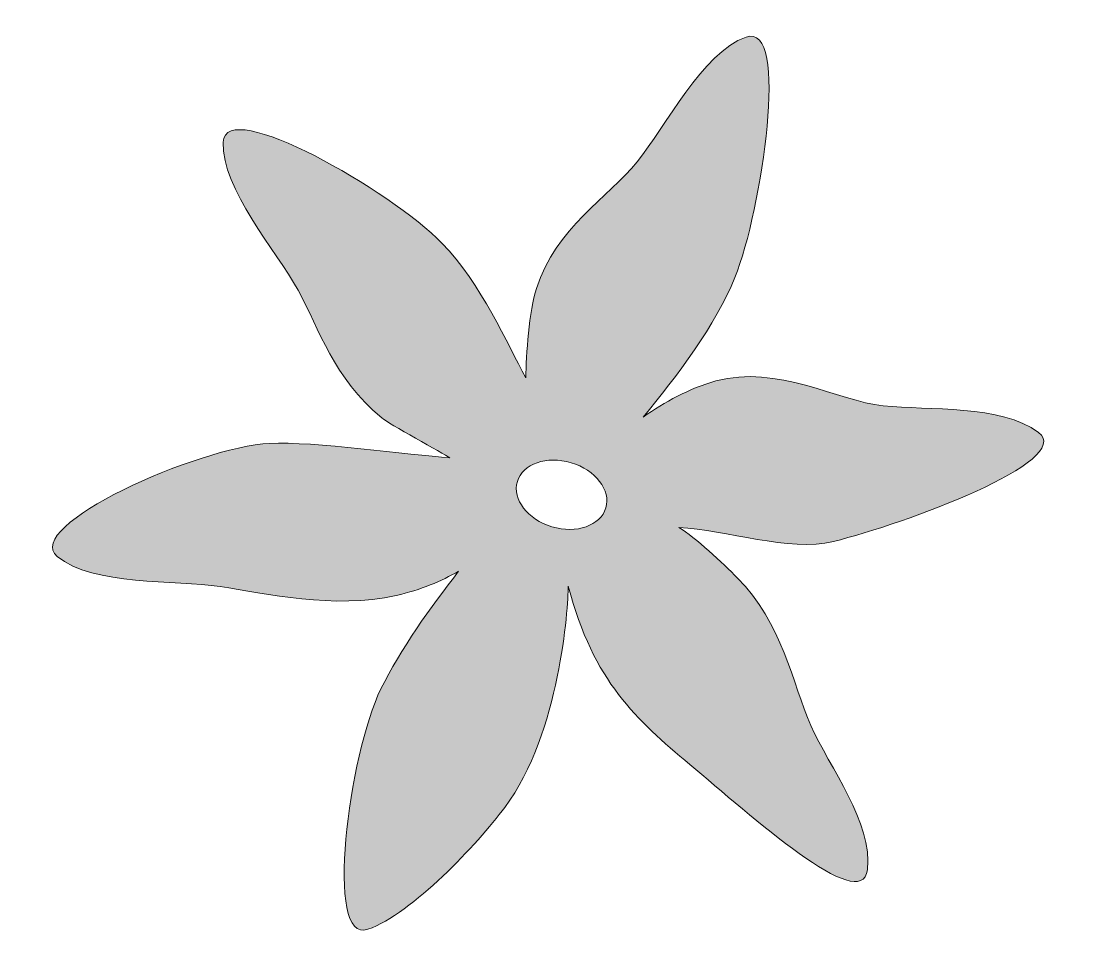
# Model space of a CAD drawing. Header units: inches. Extents: x -3 to 105, y -2 to 93.
import ezdxf

# ---------------------------------------------------------------- set-up
doc = ezdxf.new("R2010")
doc.units = ezdxf.units.IN
doc.header["$MEASUREMENT"] = 0
doc.layers.add('Layer 1', color=7, linetype='Continuous')

msp = doc.modelspace()

# ---------------------------------------------------------------- hatches: boundary and pattern name
at = {"layer": 'Layer 1', "true_color": 0xfcb950}
h = msp.add_hatch(color=31, dxfattribs=at)
h.dxf.hatch_style = 2
edge = h.paths.add_edge_path()
edge.add_spline(control_points=[(80.06, 39.84), (87.27, 41.61), (104.9, 48.11), (101.06, 51), (97.22, 53.9), (89.81, 53.25), (85.15, 53.73), (80.49, 54.23), (74.3, 58), (68.01, 56.28), (65.24, 55.52), (62.73, 54.12), (60.56, 52.58), (63.94, 56.7), (68.02, 62.05), (69.95, 66.88), (72.7, 73.77), (75.62, 93.16), (71.09, 91.53), (66.57, 89.89), (62.89, 82.37), (59.93, 78.74), (56.97, 75.11), (51.6, 71.97), (49.61, 65.77), (48.87, 63.49), (48.54, 58.89), (48.53, 56.62), (46.6, 60.04), (43.97, 66.24), (39.92, 70.41), (34.75, 75.73), (17.7, 85.55), (17.51, 80.75), (17.33, 75.93), (22.91, 69.7), (25.17, 65.59), (27.41, 61.48), (28.75, 56.68), (33.75, 52.49), (34.34, 51.99), (40.09, 48.82), (40.73, 48.4), (36.59, 48.71), (26.69, 50.1), (22.29, 49.89), (14.87, 49.51), (-3.21, 41.36), (0.5, 38.3), (4.21, 35.24), (12.56, 35.91), (17.19, 35.22), (21.82, 34.53), (28.87, 32.85), (35.23, 34.3), (37.78, 34.88), (39.86, 35.77), (41.63, 36.79), (38.76, 33.1), (35.66, 28.77), (33.67, 24.73), (30.4, 18.07), (27.8, -1.51), (32.33, 0.09), (36.87, 1.69), (43.57, 8.83), (46.37, 12.59), (52.08, 20.26), (52.83, 33.03), (52.87, 35.25), (55.47, 25.44), (59.85, 21.57), (65.33, 16.98), (71.54, 11.78), (82.94, 1.44), (83.53, 6.2), (84.11, 10.99), (79.64, 16.7), (77.73, 20.98), (75.83, 25.26), (74.83, 31.53), (70.19, 36.11), (68.73, 37.56), (65.92, 40.29), (64.19, 41.25), (69.03, 41.05), (75.49, 38.73), (80.06, 39.84)], knot_values=[0, 0, 0, 0, 1, 1, 1, 2, 2, 2, 3, 3, 3, 4, 4, 4, 5, 5, 5, 6, 6, 6, 7, 7, 7, 8, 8, 8, 9, 9, 9, 10, 10, 10, 11, 11, 11, 12, 12, 12, 13, 13, 13, 14, 14, 14, 15, 15, 15, 16, 16, 16, 17, 17, 17, 18, 18, 18, 19, 19, 19, 20, 20, 20, 21, 21, 21, 22, 22, 22, 23, 23, 23, 24, 24, 24, 25, 25, 25, 26, 26, 26, 27, 27, 27, 28, 28, 28, 29, 29, 29, 29], degree=3, periodic=1)
edge = h.paths.add_edge_path()
edge.add_spline(control_points=[(56.72, 43.27), (56.18, 41.46), (53.7, 40.59), (51.2, 41.34), (48.7, 42.09), (47.11, 44.16), (47.65, 45.97), (48.2, 47.8), (50.65, 48.65), (53.16, 47.91), (55.66, 47.16), (57.26, 45.1), (56.72, 43.27)], knot_values=[0, 0, 0, 0, 1, 1, 1, 2, 2, 2, 3, 3, 3, 4, 4, 4, 4], degree=3, periodic=1)

# ---------------------------------------------------------------- linework, layer by layer
at = {"layer": 'Layer 1', "lineweight": 0}
for points, knots in [([(80.06, 39.84), (87.27, 41.61), (104.9, 48.11), (101.06, 51), (97.22, 53.9), (89.81, 53.25), (85.15, 53.73), (80.49, 54.23), (74.3, 58), (68.01, 56.28), (65.24, 55.52), (62.73, 54.12), (60.56, 52.58), (63.94, 56.7), (68.02, 62.05), (69.95, 66.88), (72.7, 73.77), (75.62, 93.16), (71.09, 91.53), (66.57, 89.89), (62.89, 82.37), (59.93, 78.74), (56.97, 75.11), (51.6, 71.97), (49.61, 65.77), (48.87, 63.49), (48.54, 58.89), (48.53, 56.62), (46.6, 60.04), (43.97, 66.24), (39.92, 70.41), (34.75, 75.73), (17.7, 85.55), (17.51, 80.75), (17.33, 75.93), (22.91, 69.7), (25.17, 65.59), (27.41, 61.48), (28.75, 56.68), (33.75, 52.49), (34.34, 51.99), (40.09, 48.82), (40.73, 48.4), (36.59, 48.71), (26.69, 50.1), (22.29, 49.89), (14.87, 49.51), (-3.21, 41.36), (0.5, 38.3), (4.21, 35.24), (12.56, 35.91), (17.19, 35.22), (21.82, 34.53), (28.87, 32.85), (35.23, 34.3), (37.78, 34.88), (39.86, 35.77), (41.63, 36.79), (38.76, 33.1), (35.66, 28.77), (33.67, 24.73), (30.4, 18.07), (27.8, -1.51), (32.33, 0.09), (36.87, 1.69), (43.57, 8.83), (46.37, 12.59), (52.08, 20.26), (52.83, 33.03), (52.87, 35.25), (55.47, 25.44), (59.85, 21.57), (65.33, 16.98), (71.54, 11.78), (82.94, 1.44), (83.53, 6.2), (84.11, 10.99), (79.64, 16.7), (77.73, 20.98), (75.83, 25.26), (74.83, 31.53), (70.19, 36.11), (68.73, 37.56), (65.92, 40.29), (64.19, 41.25), (69.03, 41.05), (75.49, 38.73), (80.06, 39.84)], [0, 0, 0, 0, 1, 1, 1, 2, 2, 2, 3, 3, 3, 4, 4, 4, 5, 5, 5, 6, 6, 6, 7, 7, 7, 8, 8, 8, 9, 9, 9, 10, 10, 10, 11, 11, 11, 12, 12, 12, 13, 13, 13, 14, 14, 14, 15, 15, 15, 16, 16, 16, 17, 17, 17, 18, 18, 18, 19, 19, 19, 20, 20, 20, 21, 21, 21, 22, 22, 22, 23, 23, 23, 24, 24, 24, 25, 25, 25, 26, 26, 26, 27, 27, 27, 28, 28, 28, 29, 29, 29, 29]), ([(56.72, 43.27), (56.18, 41.46), (53.7, 40.59), (51.2, 41.34), (48.7, 42.09), (47.11, 44.16), (47.65, 45.97), (48.2, 47.8), (50.65, 48.65), (53.16, 47.91), (55.66, 47.16), (57.26, 45.1), (56.72, 43.27)], [0, 0, 0, 0, 1, 1, 1, 2, 2, 2, 3, 3, 3, 4, 4, 4, 4])]:
    msp.add_open_spline(points, degree=3, knots=knots, dxfattribs=at)

doc.saveas('drawing.dxf')
